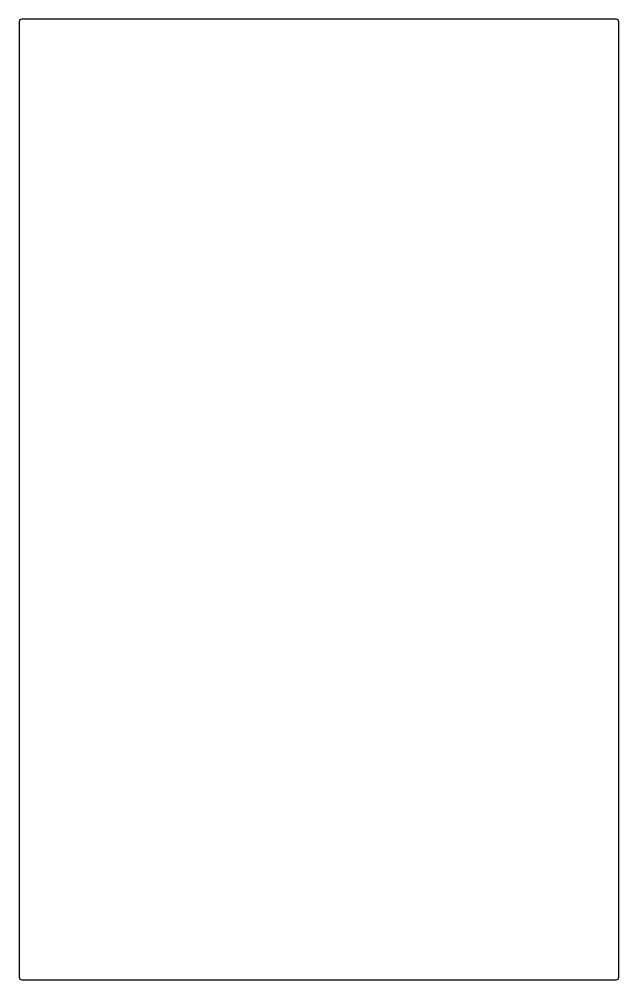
# Model space of a CAD drawing. Header units: millimetres. Extents: x 4 to 236, y -336 to 36.
import ezdxf

# ---------------------------------------------------------------- set-up
doc = ezdxf.new("R2010")
doc.units = ezdxf.units.MM
doc.layers.get('0').update_dxf_attribs({"linetype": 'CONTINUOUS'})

msp = doc.modelspace()

# ---------------------------------------------------------------- linework, layer by layer
msp.add_lwpolyline([(236, 35, 0.414214), (235, 36), (4.6, 36, 0.414214), (3.6, 35), (3.6, -335, 0.414214), (4.6, -336), (235, -336, 0.414214), (236, -335)], format="xyb", close=True)

doc.saveas('drawing.dxf')
